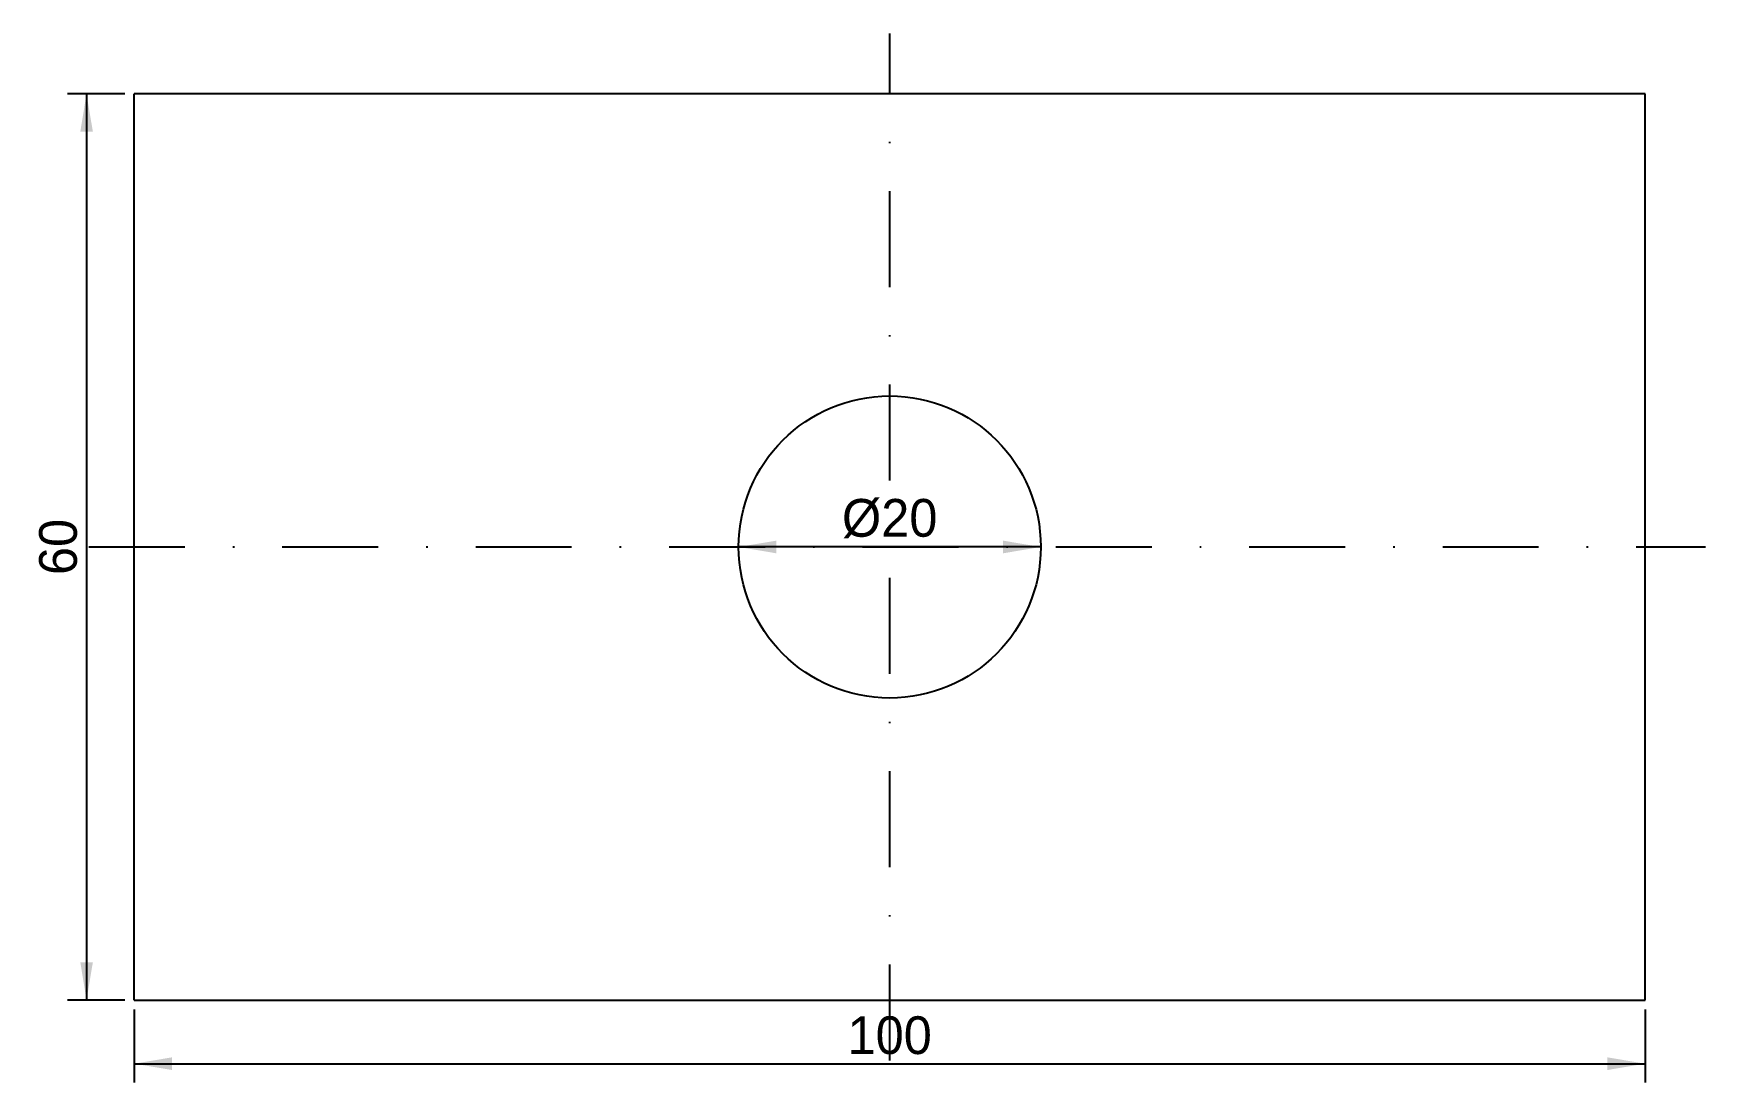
# Model space of a CAD drawing. Extents: x -7 to 104, y -5 to 64.
import ezdxf

# ---------------------------------------------------------------- set-up
doc = ezdxf.new("R2010")
doc.units = 0
doc.linetypes.add('DASHDOT2', pattern=[12.7, 6.35, -3.175, 0, -3.175])
doc.layers.get('0').update_dxf_attribs({"linetype": 'CONTINUOUS', "lineweight": 25})
doc.dimstyles.get("Standard").update_dxf_attribs({"dimtxt": 2.5, "dimasz": 2.5, "dimexe": 1.25, "dimexo": 0.625, "dimtad": 0, "dimtoh": 1, "dimdec": 0, "dimzin": 1, "dimdsep": 46, "dimtxsty": 'Standard', "dimcen": 0.09, "dimazin": 0, "dimtfac": 1, "dimtdec": 4, "dimtofl": 0, "dimtmove": 0, "dimatfit": 3, "dimfxl": 1, "dimtolj": 1, "dimtzin": 0, "dimarcsym": 0})

# ---------------------------------------------------------------- blocks, each defined once
blk = doc.blocks.new('*D1')
at = {"color": 0, "linetype": 'ByBlock', "lineweight": -2}
blk.add_line((60, 30), (40, 30), dxfattribs=at)
for points in [[(40, 30), (42.5, 30.42), (42.5, 29.58)], [(60, 30), (57.5, 29.58), (57.5, 30.42)]]:
    blk.add_solid(points, dxfattribs=at)
at = {"color": 0, "linetype": 'CONTINUOUS', "lineweight": -2, "insert": (50, 31.88), "char_height": 2.5, "width": 5.5556, "attachment_point": 5}
blk.add_mtext('%%C20', dxfattribs=at)
blk = doc.blocks.new('*D2')
at = {"color": 0, "linetype": 'ByBlock', "lineweight": -2}
for p, q in [((0, -0.62), (0, -5.46)), ((100, -0.62), (100, -5.46)), ((0, -4.21), (100, -4.21))]:
    blk.add_line(p, q, dxfattribs=at)
for points in [[(0, -4.21), (2.5, -3.79), (2.5, -4.63)], [(100, -4.21), (97.5, -4.63), (97.5, -3.79)]]:
    blk.add_solid(points, dxfattribs=at)
at = {"color": 0, "linetype": 'CONTINUOUS', "lineweight": -2, "insert": (50, -2.34), "char_height": 2.5, "width": 4.4444, "attachment_point": 5}
blk.add_mtext('100', dxfattribs=at)
blk = doc.blocks.new('*D3')
at = {"color": 0, "linetype": 'ByBlock', "lineweight": -2}
for p, q in [((-0.62, 60), (-4.41, 60)), ((-3.16, 60), (-3.16, 0)), ((-0.62, 0), (-4.41, 0))]:
    blk.add_line(p, q, dxfattribs=at)
for points in [[(-3.16, 60), (-2.74, 57.5), (-3.57, 57.5)], [(-3.16, 0), (-3.57, 2.5), (-2.74, 2.5)]]:
    blk.add_solid(points, dxfattribs=at)
at = {"color": 0, "linetype": 'CONTINUOUS', "lineweight": -2, "insert": (-5.03, 30), "char_height": 2.5, "width": 3.0556, "attachment_point": 5, "rotation": 90}
blk.add_mtext('60', dxfattribs=at)

msp = doc.modelspace()

# ---------------------------------------------------------------- linework, layer by layer
at = {"linetype": 'DASHDOT2', "lineweight": 25}
msp.add_line((50, -4), (50, 64), dxfattribs=at)
for p, q in [((100, 60), (0, 60)), ((0, 0), (0, 60)), ((100, 0), (100, 60)), ((0, 0), (100, 0))]:
    msp.add_line(p, q)
at = {"linetype": 'DASHDOT2'}
msp.add_line((-3, 30), (104, 30), dxfattribs=at)
msp.add_circle((50, 30), 10)

# ---------------------------------------------------------------- dimensions: what is measured, and where the dimension line sits
dim = msp.add_linear_dim(base=(-3.16, 0), p1=(0, 60), p2=(0, 0), angle=90, dimstyle='Standard')
dim.commit()
dim.dimension.update_dxf_attribs({"geometry": '*D3', "text_midpoint": (-5.03, 30)})
dim = msp.add_diameter_dim_2p(p1=(60, 30), p2=(40, 30), text='%%C20', dimstyle='Standard')
dim.commit()
dim.dimension.update_dxf_attribs({"geometry": '*D1', "text_midpoint": (50, 31.88)})
dim = msp.add_linear_dim(base=(100, -4.21), p1=(0, 0), p2=(100, 0), dimstyle='Standard')
dim.commit()
dim.dimension.update_dxf_attribs({"geometry": '*D2', "text_midpoint": (50, -2.34)})

doc.saveas('drawing.dxf')
